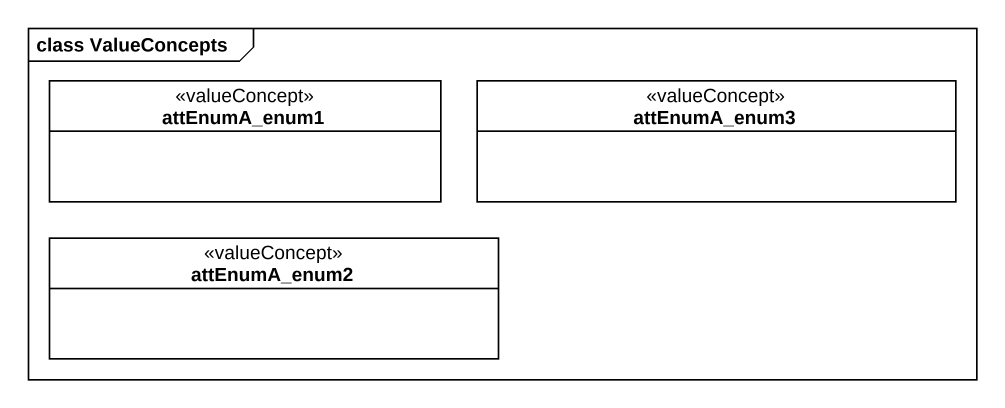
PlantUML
@startuml
mainframe class ValueConcepts
hide circle
hide empty members
class attEnumA_enum1 <<valueConcept>>
class attEnumA_enum3 <<valueConcept>>
class attEnumA_enum2 <<valueConcept>>
@enduml
